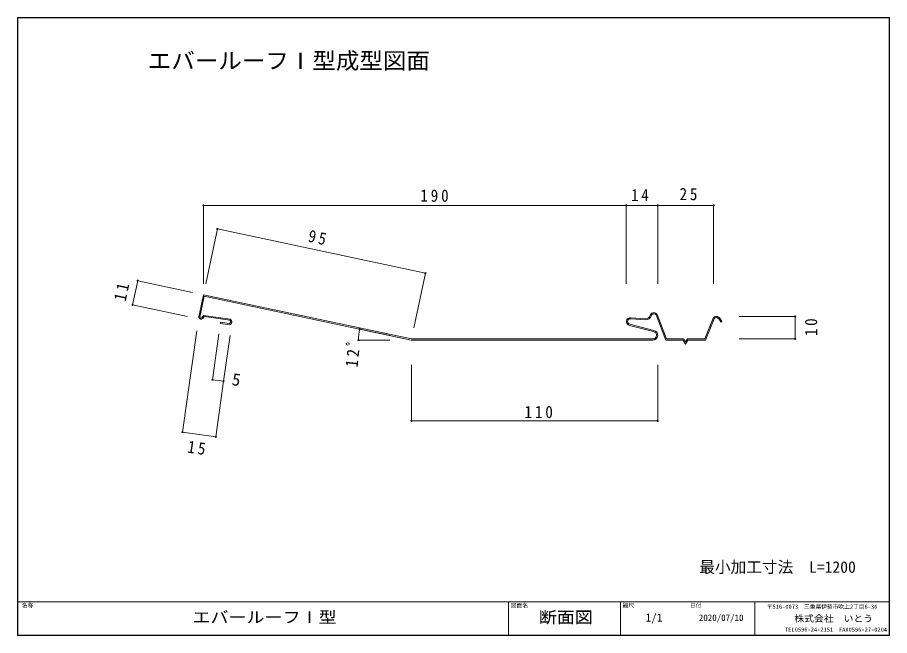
# Model space of a CAD drawing. Units: millimetres on the paper, with parts at other scales. Extents: x -4168 to 196, y -141 to 2591.
import ezdxf
from ezdxf.enums import TextEntityAlignment as Align

# ---------------------------------------------------------------- set-up
doc = ezdxf.new("R2010")
doc.units = ezdxf.units.MM
doc.header["$PDMODE"] = 32
doc.header["$PDSIZE"] = 0.5
doc.layers.add('0-0', color=7, linetype='Continuous', lineweight=18)
doc.layers.add('8-0', color=7, linetype='Continuous', lineweight=18)
doc.styles.add('ＭＳ ゴシック', font='')
doc.styles.get('ＭＳ ゴシック').set_extended_font_data('MS Gothic')

msp = doc.modelspace()

# ---------------------------------------------------------------- linework, layer by layer
at = {"layer": '0-0'}
for p, q in [((-110.804, 51.234), (78.12, 51.234)), ((-110.804, 16.234), (-110.804, 51.234)), ((117.12, 16.234), (117.12, 51.234)), ((-109.764, 16.234), (-104.566, 40.688)), ((-11.642, 20.936), (-104.566, 40.688)), ((-16.84, -3.518), (-11.642, 20.936)), ((-140.148, 17.58), (-142.435, 6.821)), ((-115.694, 12.383), (-140.148, 17.58)), ((-110.804, 11.343), (-112.904, 1.464)), ((-110.418, 10.75), (-112.414, 1.36)), ((-17.88, -8.408), (-110.804, 11.343)), ((-17.984, -8.897), (-110.418, 10.75)), ((-117.981, 1.623), (-142.435, 6.821)), ((-111.539, 1.005), (-110.749, 2.098)), ((-111.133, 0.713), (-110.52, 1.561)), ((-110.749, 2.098), (-98.824, 0.424)), ((-110.52, 1.561), (-98.98, -0.059)), ((86.796, 0.093), (80.12, 0.543)), ((86.83, 0.592), (80.153, 1.042)), ((88.745, 2.017), (88.899, 2.529)), ((89.224, 1.873), (89.352, 2.3)), ((91.398, 2.285), (95.779, -8.908)), ((91.839, 2.529), (96.12, -8.408)), ((116.892, 0.831), (113.12, -8.408)), ((117.332, 0.584), (113.456, -8.908)), ((119.441, 0.518), (120.438, -0.961)), ((119.855, 0.797), (120.852, -0.681)), ((128.546, 1.592), (153.546, 1.592)), ((153.546, 1.592), (153.546, -8.408)), ((-103.15, -0.989), (-103.219, -1.484)), ((-103.219, -1.484), (-99.171, -2.052)), ((-103.15, -0.989), (-99.189, -1.545)), ((79.568, -2.38), (90.327, -5.089)), ((79.69, -1.895), (90.449, -4.605)), ((120.852, -0.681), (120.438, -0.961)), ((-113.778, -4.763), (-120.127, -49.985)), ((-103.875, -6.154), (-106.748, -26.618)), ((-98.923, -6.849), (-101.796, -27.313)), ((-27.37, -6.902), (-40.986, -4.008)), ((-27.579, -8.897), (-41.5, -8.897)), ((-17.88, -8.408), (89.908, -8.408)), ((-17.88, -8.908), (89.908, -8.908)), ((105.37, -8.408), (104.62, -9.707)), ((105.659, -8.908), (104.62, -10.707)), ((105.37, -8.408), (113.12, -8.408)), ((105.659, -8.908), (113.456, -8.908)), ((128.546, -8.408), (153.546, -8.408)), ((-17.893, -20.046), (-17.893, -45.046)), ((92.12, -20.046), (92.12, -45.046)), ((-106.748, -26.618), (-101.796, -27.313)), ((-101.796, -27.313), (-105.272, -52.07)), ((-17.893, -45.046), (92.12, -45.046)), ((-120.127, -49.985), (-105.272, -52.07))]:
    msp.add_line(p, q, dxfattribs=at)
for points in [[(78.12, 16.234), (78.12, 51.234), (92.12, 51.234)], [(92.12, 16.234), (92.12, 51.234), (117.12, 51.234)], [(95.779, -8.908), (103.582, -8.908), (104.62, -10.707)], [(96.12, -8.408), (103.87, -8.408), (104.62, -9.707)]]:
    msp.add_lwpolyline(points, dxfattribs=at)
for centre, radius, start, end in [((-111.903, 1.359), 1.006, 174.0253, 319.9734), ((-111.903, 1.359), 0.506, 174.0253, 319.9734), ((-99.394, -0.759), 1.312, 279.75777, 64.25801), ((79.879, -0.672), 1.736, 80.89182, 259.6862), ((79.879, -0.672), 1.236, 80.89182, 259.6862), ((86.83, 2.592), 2, 270, 343.30144), ((86.83, 2.592), 2.5, 270, 343.30144), ((90.369, 1.489), 1.801, 35.27547, 144.73001), ((90.369, 1.489), 1.301, 37.74725, 141.41338), ((118.362, -0.209), 1.801, 33.99281, 144.73389), ((118.362, -0.209), 1.301, 33.99359, 142.40425), ((-99.394, -0.759), 0.812, 284.62767, 59.38936), ((-17.984, -8.897), 23.516, 168.00002, 180), ((89.991, -6.733), 2.178, 267.13379, 78.46196), ((89.991, -6.733), 1.677, 267.13379, 78.46196)]:
    msp.add_arc(centre, radius, start, end, dxfattribs=at)
for p in [(-110.804, 51.234), (78.12, 51.234), (92.12, 51.234), (117.12, 51.234), (-104.566, 40.688), (-11.642, 20.936), (-140.148, 17.58), (-142.435, 6.821), (153.546, 1.592), (-40.986, -4.008), (-41.5, -8.897), (153.546, -8.408), (-106.748, -26.618), (-101.796, -27.313), (-17.893, -45.046), (92.12, -45.046), (-120.127, -49.985), (-105.272, -52.07)]:
    msp.add_point(p, dxfattribs=at)
at = {"layer": '8-0'}
for p, q in [((-193.882, 135.174), (-193.882, -140.901)), ((195.707, 135.174), (-193.882, 135.174)), ((195.607, 135.074), (-193.782, 135.074)), ((-193.682, 134.975), (-193.682, -140.701)), ((195.607, -140.801), (195.607, 135.074)), ((195.707, -140.901), (195.707, 135.174)), ((-193.682, -125.901), (195.507, -125.901)), ((25.507, -140.701), (25.507, -125.901)), ((75.507, -140.701), (75.507, -125.901)), ((135.507, -140.701), (135.507, -125.901)), ((-193.882, -140.901), (195.707, -140.901)), ((-193.682, -140.701), (195.507, -140.701))]:
    msp.add_line(p, q, dxfattribs=at)
for points in [[(-193.782, 135.074), (-193.782, -140.801), (195.607, -140.801)], [(195.507, -140.701), (195.507, 134.975), (-193.682, 134.975)]]:
    msp.add_lwpolyline(points, dxfattribs=at)

# ---------------------------------------------------------------- texts
at = {"layer": '0-0', "style": 'ＭＳ ゴシック', "width": 1.05}
msp.add_text('エバールーフⅠ型成型図面', height=7.331, dxfattribs=at).set_placement((-135.632, 109.975), align=Align.BOTTOM_LEFT)
at = {"layer": '0-0', "style": 'ＭＳ ゴシック'}
msp.add_text('5', height=5.499, rotation=352.008, dxfattribs=at).set_placement((-98.558, -30.655), align=Align.BOTTOM_LEFT)
msp.add_text('最小加工寸法\u3000L=1200', height=5.132, dxfattribs=at).set_placement((110.707, -114.401), align=Align.BOTTOM_LEFT)
at = {"layer": '0-0', "char_height": 5.499, "attachment_point": 7, "style": 'ＭＳ ゴシック'}
for s, insert in [('\\T1.36;\\W0.9;14', (80.245, 53.119)), ('\\T1.36;\\W0.9;25', (101.92, 53.474)), ('\\T1.38;\\W0.9;190', (-13.916, 52.763)), ('\\T1.38;\\W0.9;110', (32.632, -43.885))]:
    msp.add_mtext(s, dxfattribs=dict(at, insert=insert))
for s, insert, rotation in [('\\T1.36;\\W0.9;95', (-64.372, 34.997), 348), ('\\T1.36;\\W0.9;11', (-145.557, 8.119), 78.001), ('\\T1.36;\\W0.9;10', (163.464, -7.156), 90), ('\\T1.38;\\W0.9;12ﾟ', (-41.964, -21.266), 84), ('\\T1.36;\\W0.9;15', (-118.161, -59.256), 352.008)]:
    msp.add_mtext(s, dxfattribs=dict(at, insert=insert, rotation=rotation))
at = {"layer": '8-0', "style": 'ＭＳ ゴシック'}
for s, height, p in [('名称', 1.833, (-191.882, -128.901)), ('図面名', 1.833, (26.507, -128.901)), ('縮尺', 1.833, (76.507, -128.901)), ('日付', 1.833, (106.507, -128.901)), ('〒516-0073\u3000三重県伊勢市吹上2丁目6-36', 1.833, (140.844, -129.447)), ('1/1', 3.666, (86.757, -135.801)), ('2020/07/10', 2.933, (110.507, -135.301)), ('TEL0596-24-2151\u3000FAX0596-27-0204', 1.833, (149.018, -139.69))]:
    msp.add_text(s, height=height, dxfattribs=at).set_placement(p, align=Align.BOTTOM_LEFT)
for s, height, width, p in [('エバールーフⅠ型', 5.132, 1.15, (-115.688, -136.801)), ('断面図', 5.132, 1.15, (39.007, -136.801)), ('断面図', 5.132, 1.15, (39.007, -136.901)), ('株式会社\u3000いとう', 2.933, 1.1, (153.143, -135.65))]:
    msp.add_text(s, height=height, dxfattribs=dict(at, width=width)).set_placement(p, align=Align.BOTTOM_LEFT)

doc.saveas('drawing.dxf')
